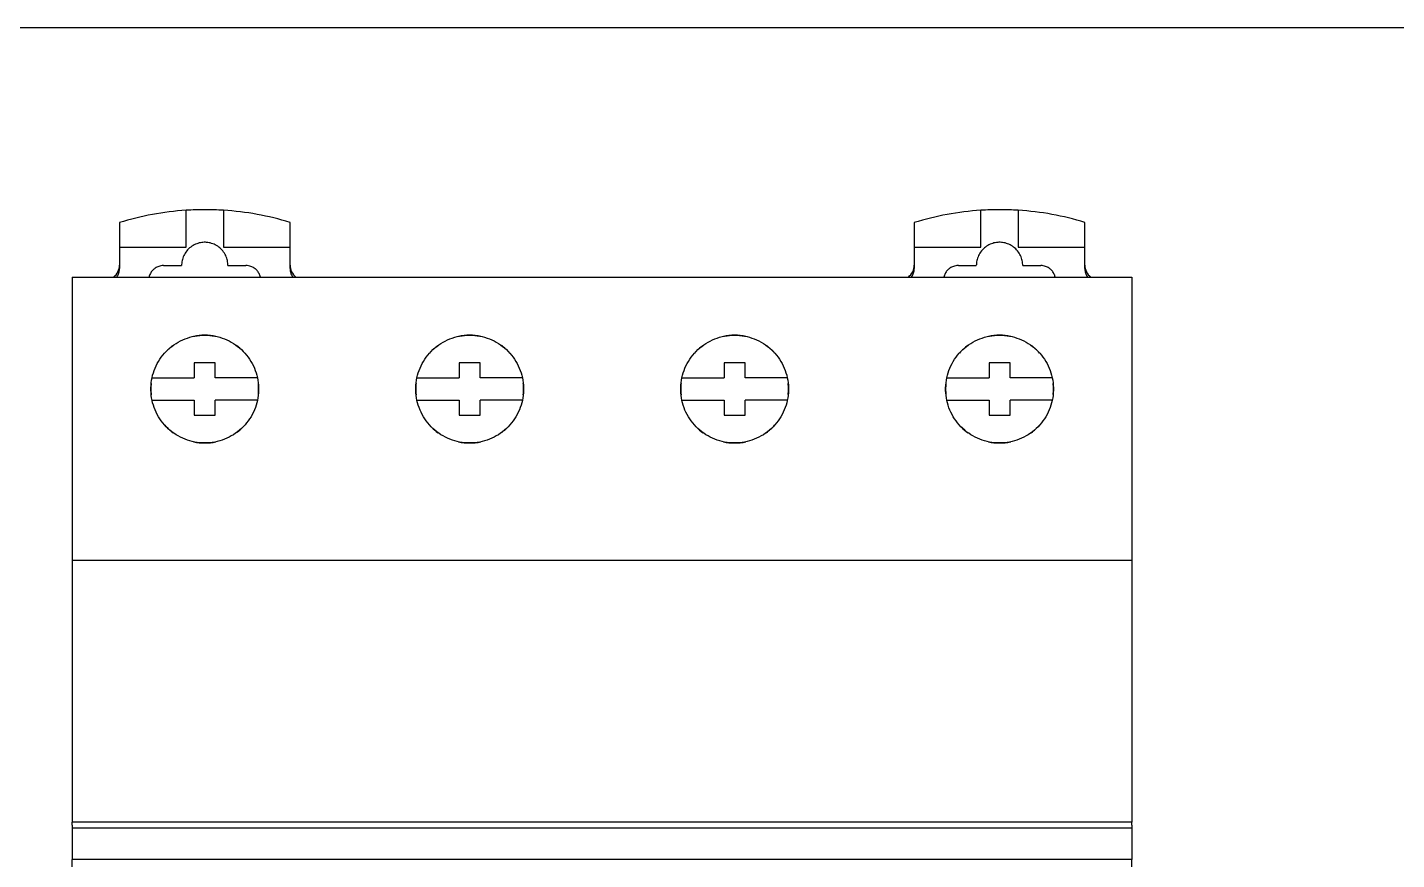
# Model space of a CAD drawing. Header units: millimetres. Extents: x 1019 to 1519, y 1262 to 1448.
# Drawn here: x 1379.99 to 1389.13, y 1347.49 to 1353.05 of the extents above; entities that cross this region are included whole.
import ezdxf

# ---------------------------------------------------------------- set-up
doc = ezdxf.new("R2010")
doc.units = ezdxf.units.MM

# ---------------------------------------------------------------- blocks, each defined once
blk = doc.blocks.new('*U34')
for p, q in [((-2.78, 4.4451), (-2.78, 4.691)), ((-2.53, 4.6912), (-2.53, 4.4451)), ((2.53, 4.4451), (2.53, 4.691)), ((2.78, 4.6912), (2.78, 4.4451)), ((-3.225, 4.6086), (-3.225, 4.4451)), ((-2.085, 4.4451), (-2.085, 4.6099)), ((2.085, 4.6086), (2.085, 4.4451)), ((3.225, 4.4451), (3.225, 4.6099)), ((-3.225, 4.4451), (-2.78, 4.4451)), ((-3.225, 4.445), (-3.225, 4.4451)), ((-3.225, 4.445), (-2.78, 4.445)), ((-3.225, 4.445), (-3.225, 4.3017)), ((-2.7909, 4.3964), (-2.7951, 4.3883)), ((-2.7862, 4.4043), (-2.7909, 4.3964)), ((-2.7811, 4.412), (-2.7862, 4.4043)), ((-2.7755, 4.4195), (-2.7811, 4.412)), ((-2.78, 4.445), (-2.78, 4.4451)), ((-2.7694, 4.4265), (-2.7755, 4.4195)), ((-2.7629, 4.4333), (-2.7694, 4.4265)), ((-2.7561, 4.4395), (-2.7629, 4.4333)), ((-2.7488, 4.4454), (-2.7561, 4.4395)), ((-2.7413, 4.4508), (-2.7488, 4.4454)), ((-2.7335, 4.4557), (-2.7413, 4.4508)), ((-2.7254, 4.4601), (-2.7335, 4.4557)), ((-2.7172, 4.464), (-2.7254, 4.4601)), ((-2.7089, 4.4674), (-2.7172, 4.464)), ((-2.7005, 4.4703), (-2.7089, 4.4674)), ((-2.6921, 4.4726), (-2.7005, 4.4703)), ((-2.6837, 4.4744), (-2.6921, 4.4726)), ((-2.6754, 4.4758), (-2.6837, 4.4744)), ((-2.6672, 4.4767), (-2.6754, 4.4758)), ((-2.6591, 4.4771), (-2.6672, 4.4767)), ((-2.6509, 4.4771), (-2.6591, 4.4771)), ((-2.6428, 4.4767), (-2.6509, 4.4771)), ((-2.6346, 4.4758), (-2.6428, 4.4767)), ((-2.6263, 4.4744), (-2.6346, 4.4758)), ((-2.6179, 4.4726), (-2.6263, 4.4744)), ((-2.6095, 4.4703), (-2.6179, 4.4726)), ((-2.6011, 4.4674), (-2.6095, 4.4703)), ((-2.5928, 4.464), (-2.6011, 4.4674)), ((-2.5846, 4.4601), (-2.5928, 4.464)), ((-2.5765, 4.4557), (-2.5846, 4.4601)), ((-2.5687, 4.4508), (-2.5765, 4.4557)), ((-2.5612, 4.4454), (-2.5687, 4.4508)), ((-2.5539, 4.4395), (-2.5612, 4.4454)), ((-2.5471, 4.4333), (-2.5539, 4.4395)), ((-2.5406, 4.4265), (-2.5471, 4.4333)), ((-2.5345, 4.4195), (-2.5406, 4.4265)), ((-2.5289, 4.412), (-2.5345, 4.4195)), ((-2.53, 4.4451), (-2.085, 4.4451)), ((-2.53, 4.445), (-2.53, 4.4451)), ((-2.53, 4.445), (-2.085, 4.445)), ((-2.5238, 4.4043), (-2.5289, 4.412)), ((-2.5191, 4.3964), (-2.5238, 4.4043)), ((-2.5149, 4.3883), (-2.5191, 4.3964)), ((-2.085, 4.445), (-2.085, 4.4451)), ((-2.085, 4.3017), (-2.085, 4.445)), ((2.085, 4.4451), (2.53, 4.4451)), ((2.085, 4.445), (2.085, 4.4451)), ((2.085, 4.445), (2.53, 4.445)), ((2.085, 4.445), (2.085, 4.3017)), ((2.5191, 4.3964), (2.5149, 4.3883)), ((2.5238, 4.4043), (2.5191, 4.3964)), ((2.5289, 4.412), (2.5238, 4.4043)), ((2.5345, 4.4195), (2.5289, 4.412)), ((2.53, 4.445), (2.53, 4.4451)), ((2.5406, 4.4265), (2.5345, 4.4195)), ((2.5471, 4.4333), (2.5406, 4.4265)), ((2.5539, 4.4395), (2.5471, 4.4333)), ((2.5612, 4.4454), (2.5539, 4.4395)), ((2.5687, 4.4508), (2.5612, 4.4454)), ((2.5765, 4.4557), (2.5687, 4.4508)), ((2.5846, 4.4601), (2.5765, 4.4557)), ((2.5928, 4.464), (2.5846, 4.4601)), ((2.6011, 4.4674), (2.5928, 4.464)), ((2.6095, 4.4703), (2.6011, 4.4674)), ((2.6179, 4.4726), (2.6095, 4.4703)), ((2.6263, 4.4744), (2.6179, 4.4726)), ((2.6346, 4.4758), (2.6263, 4.4744)), ((2.6428, 4.4767), (2.6346, 4.4758)), ((2.6509, 4.4771), (2.6428, 4.4767)), ((2.6591, 4.4771), (2.6509, 4.4771)), ((2.6672, 4.4767), (2.6591, 4.4771)), ((2.6754, 4.4758), (2.6672, 4.4767)), ((2.6837, 4.4744), (2.6754, 4.4758)), ((2.6921, 4.4726), (2.6837, 4.4744)), ((2.7005, 4.4703), (2.6921, 4.4726)), ((2.7089, 4.4674), (2.7005, 4.4703)), ((2.7172, 4.464), (2.7089, 4.4674)), ((2.7254, 4.4601), (2.7172, 4.464)), ((2.7335, 4.4557), (2.7254, 4.4601)), ((2.7413, 4.4508), (2.7335, 4.4557)), ((2.7488, 4.4454), (2.7413, 4.4508)), ((2.7561, 4.4395), (2.7488, 4.4454)), ((2.7629, 4.4333), (2.7561, 4.4395)), ((2.7694, 4.4265), (2.7629, 4.4333)), ((2.7755, 4.4195), (2.7694, 4.4265)), ((2.7811, 4.412), (2.7755, 4.4195)), ((2.78, 4.4451), (3.225, 4.4451)), ((2.78, 4.445), (2.78, 4.4451)), ((2.78, 4.445), (3.225, 4.445)), ((2.7862, 4.4043), (2.7811, 4.412)), ((2.7909, 4.3964), (2.7862, 4.4043)), ((2.7951, 4.3883), (2.7909, 4.3964)), ((3.225, 4.445), (3.225, 4.4451)), ((3.225, 4.3017), (3.225, 4.445)), ((-3.2253, 4.2937), (-3.225, 4.3017)), ((-2.9911, 4.3009), (-2.9958, 4.297)), ((-2.986, 4.3046), (-2.9911, 4.3009)), ((-2.9806, 4.308), (-2.986, 4.3046)), ((-2.9748, 4.3111), (-2.9806, 4.308)), ((-2.9687, 4.3139), (-2.9748, 4.3111)), ((-2.9621, 4.3164), (-2.9687, 4.3139)), ((-2.9551, 4.3185), (-2.9621, 4.3164)), ((-2.9475, 4.3202), (-2.9551, 4.3185)), ((-2.9392, 4.3213), (-2.9475, 4.3202)), ((-2.93, 4.3217), (-2.9392, 4.3213)), ((-2.93, 4.3217), (-2.81, 4.3217)), ((-2.8098, 4.3298), (-2.81, 4.3217)), ((-2.8091, 4.338), (-2.8098, 4.3298)), ((-2.808, 4.3464), (-2.8091, 4.338)), ((-2.8065, 4.3548), (-2.808, 4.3464)), ((-2.8044, 4.3632), (-2.8065, 4.3548)), ((-2.8018, 4.3716), (-2.8044, 4.3632)), ((-2.7987, 4.38), (-2.8018, 4.3716)), ((-2.7951, 4.3883), (-2.7987, 4.38)), ((-2.5113, 4.38), (-2.5149, 4.3883)), ((-2.5082, 4.3716), (-2.5113, 4.38)), ((-2.5056, 4.3632), (-2.5082, 4.3716)), ((-2.5035, 4.3548), (-2.5056, 4.3632)), ((-2.502, 4.3464), (-2.5035, 4.3548)), ((-2.5009, 4.338), (-2.502, 4.3464)), ((-2.5002, 4.3298), (-2.5009, 4.338)), ((-2.5, 4.3217), (-2.5002, 4.3298)), ((-2.5, 4.3217), (-2.38, 4.3217)), ((-2.3708, 4.3213), (-2.38, 4.3217)), ((-2.3625, 4.3202), (-2.3708, 4.3213)), ((-2.3549, 4.3185), (-2.3625, 4.3202)), ((-2.3479, 4.3164), (-2.3549, 4.3185)), ((-2.3413, 4.3139), (-2.3479, 4.3164)), ((-2.3352, 4.3111), (-2.3413, 4.3139)), ((-2.3294, 4.308), (-2.3352, 4.3111)), ((-2.324, 4.3046), (-2.3294, 4.308)), ((-2.3189, 4.3009), (-2.324, 4.3046)), ((-2.3142, 4.297), (-2.3189, 4.3009)), ((-2.085, 4.3017), (-2.0847, 4.2937)), ((2.0847, 4.2937), (2.085, 4.3017)), ((2.3189, 4.3009), (2.3142, 4.297)), ((2.324, 4.3046), (2.3189, 4.3009)), ((2.3294, 4.308), (2.324, 4.3046)), ((2.3352, 4.3111), (2.3294, 4.308)), ((2.3413, 4.3139), (2.3352, 4.3111)), ((2.3479, 4.3164), (2.3413, 4.3139)), ((2.3549, 4.3185), (2.3479, 4.3164)), ((2.3625, 4.3202), (2.3549, 4.3185)), ((2.3708, 4.3213), (2.3625, 4.3202)), ((2.38, 4.3217), (2.3708, 4.3213)), ((2.38, 4.3217), (2.5, 4.3217)), ((2.5002, 4.3298), (2.5, 4.3217)), ((2.5009, 4.338), (2.5002, 4.3298)), ((2.502, 4.3464), (2.5009, 4.338)), ((2.5035, 4.3548), (2.502, 4.3464)), ((2.5056, 4.3632), (2.5035, 4.3548)), ((2.5082, 4.3716), (2.5056, 4.3632)), ((2.5113, 4.38), (2.5082, 4.3716)), ((2.5149, 4.3883), (2.5113, 4.38)), ((2.7987, 4.38), (2.7951, 4.3883)), ((2.8018, 4.3716), (2.7987, 4.38)), ((2.8044, 4.3632), (2.8018, 4.3716)), ((2.8065, 4.3548), (2.8044, 4.3632)), ((2.808, 4.3464), (2.8065, 4.3548)), ((2.8091, 4.338), (2.808, 4.3464)), ((2.8098, 4.3298), (2.8091, 4.338)), ((2.81, 4.3217), (2.8098, 4.3298)), ((2.81, 4.3217), (2.93, 4.3217)), ((2.9392, 4.3213), (2.93, 4.3217)), ((2.9475, 4.3202), (2.9392, 4.3213)), ((2.9551, 4.3185), (2.9475, 4.3202)), ((2.9621, 4.3164), (2.9551, 4.3185)), ((2.9687, 4.3139), (2.9621, 4.3164)), ((2.9748, 4.3111), (2.9687, 4.3139)), ((2.9806, 4.308), (2.9748, 4.3111)), ((2.986, 4.3046), (2.9806, 4.308)), ((2.9911, 4.3009), (2.986, 4.3046)), ((2.9958, 4.297), (2.9911, 4.3009)), ((3.225, 4.3017), (3.2253, 4.2937)), ((-3.54, 4.245), (-3.54, 2.355)), ((-3.54, 4.245), (3.54, 4.245)), ((-3.2425, 4.245), (-3.2393, 4.25)), ((-3.2393, 4.25), (-3.2364, 4.2553)), ((-3.2364, 4.2553), (-3.2337, 4.2609)), ((-3.2337, 4.2609), (-3.2312, 4.2667)), ((-3.2312, 4.2667), (-3.2291, 4.2728)), ((-3.2291, 4.2728), (-3.2274, 4.2794)), ((-3.2274, 4.2794), (-3.2261, 4.2863)), ((-3.2261, 4.2863), (-3.2253, 4.2937)), ((-3.0255, 4.2513), (-3.0272, 4.245)), ((-3.0234, 4.2574), (-3.0255, 4.2513)), ((-3.021, 4.2631), (-3.0234, 4.2574)), ((-3.0183, 4.2687), (-3.021, 4.2631)), ((-3.0152, 4.274), (-3.0183, 4.2687)), ((-3.0119, 4.279), (-3.0152, 4.274)), ((-3.0083, 4.2838), (-3.0119, 4.279)), ((-3.0044, 4.2884), (-3.0083, 4.2838)), ((-3.0003, 4.2928), (-3.0044, 4.2884)), ((-2.9958, 4.297), (-3.0003, 4.2928)), ((-2.3097, 4.2928), (-2.3142, 4.297)), ((-2.3056, 4.2884), (-2.3097, 4.2928)), ((-2.3017, 4.2838), (-2.3056, 4.2884)), ((-2.2981, 4.279), (-2.3017, 4.2838)), ((-2.2948, 4.274), (-2.2981, 4.279)), ((-2.2917, 4.2687), (-2.2948, 4.274)), ((-2.289, 4.2631), (-2.2917, 4.2687)), ((-2.2866, 4.2574), (-2.289, 4.2631)), ((-2.2845, 4.2513), (-2.2866, 4.2574)), ((-2.2828, 4.245), (-2.2845, 4.2513)), ((-2.0847, 4.2937), (-2.0839, 4.2863)), ((-2.0839, 4.2863), (-2.0826, 4.2794)), ((-2.0826, 4.2794), (-2.0809, 4.2728)), ((-2.0809, 4.2728), (-2.0788, 4.2667)), ((-2.0788, 4.2667), (-2.0763, 4.2609)), ((-2.0763, 4.2609), (-2.0736, 4.2553)), ((-2.0736, 4.2553), (-2.0707, 4.25)), ((-2.0707, 4.25), (-2.0675, 4.245)), ((2.0675, 4.245), (2.0707, 4.25)), ((2.0707, 4.25), (2.0736, 4.2553)), ((2.0736, 4.2553), (2.0763, 4.2609)), ((2.0763, 4.2609), (2.0788, 4.2667)), ((2.0788, 4.2667), (2.0809, 4.2728)), ((2.0809, 4.2728), (2.0826, 4.2794)), ((2.0826, 4.2794), (2.0839, 4.2863)), ((2.0839, 4.2863), (2.0847, 4.2937)), ((2.2845, 4.2513), (2.2828, 4.245)), ((2.2866, 4.2574), (2.2845, 4.2513)), ((2.289, 4.2631), (2.2866, 4.2574)), ((2.2917, 4.2687), (2.289, 4.2631)), ((2.2948, 4.274), (2.2917, 4.2687)), ((2.2981, 4.279), (2.2948, 4.274)), ((2.3017, 4.2838), (2.2981, 4.279)), ((2.3056, 4.2884), (2.3017, 4.2838)), ((2.3097, 4.2928), (2.3056, 4.2884)), ((2.3142, 4.297), (2.3097, 4.2928)), ((3.0003, 4.2928), (2.9958, 4.297)), ((3.0044, 4.2884), (3.0003, 4.2928)), ((3.0083, 4.2838), (3.0044, 4.2884)), ((3.0119, 4.279), (3.0083, 4.2838)), ((3.0152, 4.274), (3.0119, 4.279)), ((3.0183, 4.2687), (3.0152, 4.274)), ((3.021, 4.2631), (3.0183, 4.2687)), ((3.0234, 4.2574), (3.021, 4.2631)), ((3.0255, 4.2513), (3.0234, 4.2574)), ((3.0272, 4.245), (3.0255, 4.2513)), ((3.2253, 4.2937), (3.2261, 4.2863)), ((3.2261, 4.2863), (3.2274, 4.2794)), ((3.2274, 4.2794), (3.2291, 4.2728)), ((3.2291, 4.2728), (3.2312, 4.2667)), ((3.2312, 4.2667), (3.2337, 4.2609)), ((3.2337, 4.2609), (3.2364, 4.2553)), ((3.2364, 4.2553), (3.2393, 4.25)), ((3.2393, 4.25), (3.2425, 4.245)), ((3.54, 4.245), (3.54, 2.355)), ((-2.7708, 3.8378), (-2.7547, 3.8428)), ((-2.7547, 3.8428), (-2.7384, 3.8471)), ((-2.7384, 3.8471), (-2.722, 3.8506)), ((-2.722, 3.8506), (-2.7055, 3.8534)), ((-2.7055, 3.8534), (-2.6888, 3.8553)), ((-2.6888, 3.8553), (-2.672, 3.8565)), ((-2.672, 3.8565), (-2.655, 3.8569)), ((-2.655, 3.8569), (-2.638, 3.8565)), ((-2.638, 3.8565), (-2.6212, 3.8553)), ((-2.6212, 3.8553), (-2.6046, 3.8534)), ((-2.6046, 3.8534), (-2.588, 3.8506)), ((-2.588, 3.8506), (-2.5716, 3.8471)), ((-2.5716, 3.8471), (-2.5553, 3.8428)), ((-2.5553, 3.8428), (-2.5392, 3.8378)), ((-1.0009, 3.8377), (-0.9848, 3.8428)), ((-0.9848, 3.8428), (-0.9685, 3.8471)), ((-0.9685, 3.8471), (-0.9521, 3.8506)), ((-0.9521, 3.8506), (-0.9355, 3.8534)), ((-0.9355, 3.8534), (-0.9188, 3.8553)), ((-0.9188, 3.8553), (-0.902, 3.8565)), ((-0.902, 3.8565), (-0.885, 3.8569)), ((-0.885, 3.8569), (-0.868, 3.8565)), ((-0.868, 3.8565), (-0.8512, 3.8553)), ((-0.8512, 3.8553), (-0.8345, 3.8534)), ((-0.8345, 3.8534), (-0.818, 3.8506)), ((-0.818, 3.8506), (-0.8015, 3.8471)), ((-0.8015, 3.8471), (-0.7852, 3.8428)), ((-0.7852, 3.8428), (-0.7691, 3.8377)), ((0.7691, 3.8377), (0.7852, 3.8428)), ((0.7852, 3.8428), (0.8015, 3.8471)), ((0.8015, 3.8471), (0.8179, 3.8506)), ((0.8179, 3.8506), (0.8345, 3.8534)), ((0.8345, 3.8534), (0.8512, 3.8553)), ((0.8512, 3.8553), (0.868, 3.8565)), ((0.868, 3.8565), (0.885, 3.8569)), ((0.885, 3.8569), (0.902, 3.8565)), ((0.902, 3.8565), (0.9188, 3.8553)), ((0.9188, 3.8553), (0.9355, 3.8534)), ((0.9355, 3.8534), (0.952, 3.8506)), ((0.952, 3.8506), (0.9684, 3.8471)), ((0.9684, 3.8471), (0.9848, 3.8428)), ((0.9848, 3.8428), (1.0009, 3.8377)), ((2.5391, 3.8377), (2.5552, 3.8428)), ((2.5552, 3.8428), (2.5715, 3.8471)), ((2.5715, 3.8471), (2.5879, 3.8506)), ((2.5879, 3.8506), (2.6045, 3.8534)), ((2.6045, 3.8534), (2.6212, 3.8553)), ((2.6212, 3.8553), (2.638, 3.8565)), ((2.638, 3.8565), (2.655, 3.8569)), ((2.655, 3.8569), (2.672, 3.8565)), ((2.672, 3.8565), (2.6888, 3.8553)), ((2.6888, 3.8553), (2.7055, 3.8534)), ((2.7055, 3.8534), (2.722, 3.8506)), ((2.722, 3.8506), (2.7384, 3.8471)), ((2.7384, 3.8471), (2.7548, 3.8428)), ((2.7548, 3.8428), (2.7709, 3.8377)), ((-2.9123, 3.7487), (-2.9003, 3.7604)), ((-2.9003, 3.7604), (-2.8877, 3.7716)), ((-2.8877, 3.7716), (-2.8746, 3.7822)), ((-2.8746, 3.7822), (-2.861, 3.7921)), ((-2.861, 3.7921), (-2.8469, 3.8015)), ((-2.8469, 3.8015), (-2.8324, 3.8101)), ((-2.8324, 3.8101), (-2.8175, 3.8181)), ((-2.8175, 3.8181), (-2.8023, 3.8254)), ((-2.8023, 3.8254), (-2.7867, 3.832)), ((-2.7867, 3.832), (-2.7708, 3.8378)), ((-2.5392, 3.8378), (-2.5234, 3.832)), ((-2.5234, 3.832), (-2.5078, 3.8254)), ((-2.5078, 3.8254), (-2.4925, 3.8182)), ((-2.4925, 3.8182), (-2.4776, 3.8102)), ((-2.4776, 3.8102), (-2.4631, 3.8015)), ((-2.4631, 3.8015), (-2.4491, 3.7922)), ((-2.4491, 3.7922), (-2.4355, 3.7822)), ((-2.4355, 3.7822), (-2.4224, 3.7717)), ((-2.4224, 3.7717), (-2.4098, 3.7605)), ((-2.4098, 3.7605), (-2.3977, 3.7487)), ((-1.1425, 3.7485), (-1.1305, 3.7602)), ((-1.1305, 3.7602), (-1.1179, 3.7714)), ((-1.1179, 3.7714), (-1.1048, 3.782)), ((-1.1048, 3.782), (-1.0912, 3.792)), ((-1.0912, 3.792), (-1.0771, 3.8013)), ((-1.0771, 3.8013), (-1.0626, 3.81)), ((-1.0626, 3.81), (-1.0477, 3.818)), ((-1.0477, 3.818), (-1.0324, 3.8253)), ((-1.0324, 3.8253), (-1.0168, 3.8319)), ((-1.0168, 3.8319), (-1.0009, 3.8377)), ((-0.7691, 3.8377), (-0.7532, 3.8319)), ((-0.7532, 3.8319), (-0.7376, 3.8254)), ((-0.7376, 3.8254), (-0.7223, 3.8181)), ((-0.7223, 3.8181), (-0.7074, 3.8101)), ((-0.7074, 3.8101), (-0.6929, 3.8014)), ((-0.6929, 3.8014), (-0.6788, 3.792)), ((-0.6788, 3.792), (-0.6652, 3.7821)), ((-0.6652, 3.7821), (-0.6521, 3.7715)), ((-0.6521, 3.7715), (-0.6396, 3.7603)), ((-0.6396, 3.7603), (-0.6275, 3.7485)), ((0.6275, 3.7485), (0.6395, 3.7603)), ((0.6395, 3.7603), (0.6521, 3.7714)), ((0.6521, 3.7714), (0.6652, 3.782)), ((0.6652, 3.782), (0.6788, 3.792)), ((0.6788, 3.792), (0.6929, 3.8014)), ((0.6929, 3.8014), (0.7074, 3.81)), ((0.7074, 3.81), (0.7223, 3.818)), ((0.7223, 3.818), (0.7376, 3.8253)), ((0.7376, 3.8253), (0.7532, 3.8319)), ((0.7532, 3.8319), (0.7691, 3.8377)), ((1.0009, 3.8377), (1.0168, 3.8319)), ((1.0168, 3.8319), (1.0324, 3.8254)), ((1.0324, 3.8254), (1.0477, 3.8181)), ((1.0477, 3.8181), (1.0626, 3.8101)), ((1.0626, 3.8101), (1.0771, 3.8014)), ((1.0771, 3.8014), (1.0911, 3.7921)), ((1.0911, 3.7921), (1.1047, 3.7821)), ((1.1047, 3.7821), (1.1178, 3.7715)), ((1.1178, 3.7715), (1.1304, 3.7603)), ((1.1304, 3.7603), (1.1425, 3.7485)), ((2.3975, 3.7485), (2.4095, 3.7603)), ((2.4095, 3.7603), (2.4221, 3.7715)), ((2.4221, 3.7715), (2.4352, 3.782)), ((2.4352, 3.782), (2.4488, 3.792)), ((2.4488, 3.792), (2.4629, 3.8014)), ((2.4629, 3.8014), (2.4774, 3.81)), ((2.4774, 3.81), (2.4923, 3.8181)), ((2.4923, 3.8181), (2.5076, 3.8253)), ((2.5076, 3.8253), (2.5232, 3.8319)), ((2.5232, 3.8319), (2.5391, 3.8377)), ((2.7709, 3.8377), (2.7868, 3.8319)), ((2.7868, 3.8319), (2.8024, 3.8254)), ((2.8024, 3.8254), (2.8177, 3.8181)), ((2.8177, 3.8181), (2.8326, 3.8101)), ((2.8326, 3.8101), (2.8471, 3.8014)), ((2.8471, 3.8014), (2.8611, 3.7921)), ((2.8611, 3.7921), (2.8747, 3.7821)), ((2.8747, 3.7821), (2.8878, 3.7715)), ((2.8878, 3.7715), (2.9004, 3.7603)), ((2.9004, 3.7603), (2.9125, 3.7485)), ((-2.9798, 3.6522), (-2.9722, 3.6672)), ((-2.9722, 3.6672), (-2.9638, 3.6819)), ((-2.9638, 3.6819), (-2.9548, 3.6962)), ((-2.9548, 3.6962), (-2.9451, 3.7101)), ((-2.9451, 3.7101), (-2.9348, 3.7235)), ((-2.9348, 3.7235), (-2.9238, 3.7363)), ((-2.9238, 3.7363), (-2.9123, 3.7487)), ((-2.725, 3.6719), (-2.725, 3.5719)), ((-2.585, 3.6719), (-2.725, 3.6719)), ((-2.585, 3.5719), (-2.585, 3.6719)), ((-2.3977, 3.7487), (-2.3862, 3.7364)), ((-2.3862, 3.7364), (-2.3753, 3.7235)), ((-2.3753, 3.7235), (-2.365, 3.7101)), ((-2.365, 3.7101), (-2.3553, 3.6963)), ((-2.3553, 3.6963), (-2.3462, 3.682)), ((-2.3462, 3.682), (-2.3379, 3.6673)), ((-2.3379, 3.6673), (-2.3303, 3.6523)), ((-1.2099, 3.652), (-1.2023, 3.667)), ((-1.2023, 3.667), (-1.194, 3.6817)), ((-1.194, 3.6817), (-1.185, 3.696)), ((-1.185, 3.696), (-1.1753, 3.7098)), ((-1.1753, 3.7098), (-1.165, 3.7232)), ((-1.165, 3.7232), (-1.154, 3.7361)), ((-1.154, 3.7361), (-1.1425, 3.7485)), ((-0.955, 3.6719), (-0.955, 3.5719)), ((-0.815, 3.6719), (-0.955, 3.6719)), ((-0.815, 3.5719), (-0.815, 3.6719)), ((-0.6275, 3.7485), (-0.616, 3.7362)), ((-0.616, 3.7362), (-0.6051, 3.7233)), ((-0.6051, 3.7233), (-0.5948, 3.7099)), ((-0.5948, 3.7099), (-0.5851, 3.6961)), ((-0.5851, 3.6961), (-0.5761, 3.6818)), ((-0.5761, 3.6818), (-0.5678, 3.6671)), ((-0.5678, 3.6671), (-0.5602, 3.6522)), ((0.5601, 3.652), (0.5677, 3.667)), ((0.5677, 3.667), (0.576, 3.6817)), ((0.576, 3.6817), (0.5851, 3.696)), ((0.5851, 3.696), (0.5947, 3.7098)), ((0.5947, 3.7098), (0.6051, 3.7232)), ((0.6051, 3.7232), (0.616, 3.7361)), ((0.616, 3.7361), (0.6275, 3.7485)), ((0.815, 3.6719), (0.815, 3.5719)), ((0.955, 3.6719), (0.815, 3.6719)), ((0.955, 3.5719), (0.955, 3.6719)), ((1.1425, 3.7485), (1.154, 3.7362)), ((1.154, 3.7362), (1.1649, 3.7233)), ((1.1649, 3.7233), (1.1752, 3.7099)), ((1.1752, 3.7099), (1.1849, 3.6961)), ((1.1849, 3.6961), (1.1939, 3.6818)), ((1.1939, 3.6818), (1.2022, 3.6672)), ((1.2022, 3.6672), (1.2098, 3.6522)), ((2.3301, 3.652), (2.3377, 3.667)), ((2.3377, 3.667), (2.346, 3.6817)), ((2.346, 3.6817), (2.3551, 3.696)), ((2.3551, 3.696), (2.3647, 3.7098)), ((2.3647, 3.7098), (2.3751, 3.7232)), ((2.3751, 3.7232), (2.386, 3.7361)), ((2.386, 3.7361), (2.3975, 3.7485)), ((2.585, 3.6719), (2.585, 3.5719)), ((2.725, 3.6719), (2.585, 3.6719)), ((2.725, 3.5719), (2.725, 3.6719)), ((2.9125, 3.7485), (2.924, 3.7362)), ((2.924, 3.7362), (2.9349, 3.7233)), ((2.9349, 3.7233), (2.9452, 3.7099)), ((2.9452, 3.7099), (2.9549, 3.6961)), ((2.9549, 3.6961), (2.9639, 3.6818)), ((2.9639, 3.6818), (2.9722, 3.6672)), ((2.9722, 3.6672), (2.9798, 3.6522)), ((-3.0101, 3.5559), (-3.0069, 3.5725)), ((-3.0071, 3.5719), (-2.725, 3.5719)), ((-3.0069, 3.5725), (-3.003, 3.589)), ((-3.003, 3.589), (-2.9983, 3.6053)), ((-2.9983, 3.6053), (-2.9929, 3.6212)), ((-2.9929, 3.6212), (-2.9867, 3.6369)), ((-2.9867, 3.6369), (-2.9798, 3.6522)), ((-2.3029, 3.5719), (-2.585, 3.5719)), ((-2.3303, 3.6523), (-2.3234, 3.637)), ((-2.3234, 3.637), (-2.3172, 3.6213)), ((-2.3172, 3.6213), (-2.3117, 3.6054)), ((-2.3117, 3.6054), (-2.307, 3.5891)), ((-2.307, 3.5891), (-2.3031, 3.5727)), ((-2.3031, 3.5727), (-2.2999, 3.556)), ((-1.2401, 3.5557), (-1.237, 3.5723)), ((-1.2371, 3.5719), (-0.955, 3.5719)), ((-1.237, 3.5723), (-1.2331, 3.5888)), ((-1.2331, 3.5888), (-1.2284, 3.605)), ((-1.2284, 3.605), (-1.2229, 3.621)), ((-1.2229, 3.621), (-1.2168, 3.6367)), ((-1.2168, 3.6367), (-1.2099, 3.652)), ((-0.5329, 3.5719), (-0.815, 3.5719)), ((-0.5602, 3.6522), (-0.5533, 3.6368)), ((-0.5533, 3.6368), (-0.5471, 3.6212)), ((-0.5471, 3.6212), (-0.5417, 3.6052)), ((-0.5417, 3.6052), (-0.537, 3.589)), ((-0.537, 3.589), (-0.5331, 3.5725)), ((-0.5331, 3.5725), (-0.5299, 3.5559)), ((0.5298, 3.5557), (0.533, 3.5723)), ((0.5329, 3.5719), (0.815, 3.5719)), ((0.533, 3.5723), (0.5369, 3.5888)), ((0.5369, 3.5888), (0.5416, 3.605)), ((0.5416, 3.605), (0.5471, 3.621)), ((0.5471, 3.621), (0.5532, 3.6367)), ((0.5532, 3.6367), (0.5601, 3.652)), ((1.2371, 3.5719), (0.955, 3.5719)), ((1.2098, 3.6522), (1.2167, 3.6369)), ((1.2167, 3.6369), (1.2229, 3.6212)), ((1.2229, 3.6212), (1.2283, 3.6053)), ((1.2283, 3.6053), (1.233, 3.5891)), ((1.233, 3.5891), (1.2369, 3.5726)), ((1.2369, 3.5726), (1.2401, 3.556)), ((2.2998, 3.5557), (2.303, 3.5723)), ((2.3029, 3.5719), (2.585, 3.5719)), ((2.303, 3.5723), (2.3069, 3.5888)), ((2.3069, 3.5888), (2.3116, 3.605)), ((2.3116, 3.605), (2.3171, 3.621)), ((2.3171, 3.621), (2.3232, 3.6367)), ((2.3232, 3.6367), (2.3301, 3.652)), ((3.0071, 3.5719), (2.725, 3.5719)), ((2.9798, 3.6522), (2.9867, 3.6369)), ((2.9867, 3.6369), (2.9929, 3.6212)), ((2.9929, 3.6212), (2.9983, 3.6053)), ((2.9983, 3.6053), (3.003, 3.5891)), ((3.003, 3.5891), (3.0069, 3.5726)), ((3.0069, 3.5726), (3.0101, 3.556)), ((-3.0149, 3.5055), (-3.0141, 3.5224)), ((-3.0149, 3.4887), (-3.0149, 3.5055)), ((-3.0141, 3.4719), (-3.0149, 3.4887)), ((-3.0141, 3.5224), (-3.0125, 3.5392)), ((-3.0125, 3.5392), (-3.0101, 3.5559)), ((-2.2999, 3.556), (-2.2975, 3.5393)), ((-2.2975, 3.5393), (-2.2959, 3.5225)), ((-2.2959, 3.5225), (-2.2951, 3.5057)), ((-2.2951, 3.4889), (-2.2958, 3.472)), ((-2.2951, 3.5057), (-2.2951, 3.4889)), ((-1.2449, 3.5053), (-1.2441, 3.5222)), ((-1.2449, 3.4885), (-1.2449, 3.5053)), ((-1.2441, 3.4717), (-1.2449, 3.4885)), ((-1.2441, 3.5222), (-1.2425, 3.539)), ((-1.2425, 3.539), (-1.2401, 3.5557)), ((-0.5299, 3.5559), (-0.5275, 3.5392)), ((-0.5275, 3.5392), (-0.5259, 3.5224)), ((-0.5259, 3.5224), (-0.5251, 3.5056)), ((-0.5251, 3.4888), (-0.5259, 3.472)), ((-0.5251, 3.5056), (-0.5251, 3.4888)), ((0.5251, 3.5053), (0.5259, 3.5221)), ((0.5251, 3.4885), (0.5251, 3.5053)), ((0.5259, 3.4717), (0.5251, 3.4885)), ((0.5259, 3.5221), (0.5275, 3.5389)), ((0.5275, 3.5389), (0.5298, 3.5557)), ((1.2401, 3.556), (1.2425, 3.5393)), ((1.2425, 3.5393), (1.2441, 3.5225)), ((1.2441, 3.5225), (1.2449, 3.5057)), ((1.2449, 3.4888), (1.2441, 3.472)), ((1.2449, 3.5057), (1.2449, 3.4888)), ((2.2951, 3.5053), (2.2959, 3.5221)), ((2.2951, 3.4885), (2.2951, 3.5053)), ((2.2959, 3.4717), (2.2951, 3.4885)), ((2.2959, 3.5221), (2.2975, 3.5389)), ((2.2975, 3.5389), (2.2998, 3.5557)), ((3.0101, 3.556), (3.0125, 3.5393)), ((3.0125, 3.5393), (3.0141, 3.5225)), ((3.0141, 3.5225), (3.0149, 3.5057)), ((3.0149, 3.4888), (3.0141, 3.472)), ((3.0149, 3.5057), (3.0149, 3.4888)), ((-3.0126, 3.4551), (-3.0141, 3.4719)), ((-3.0102, 3.4383), (-3.0126, 3.4551)), ((-3.007, 3.4217), (-3.0102, 3.4383)), ((-3.0071, 3.4219), (-2.725, 3.4219)), ((-3.0031, 3.4052), (-3.007, 3.4217)), ((-2.9984, 3.389), (-3.0031, 3.4052)), ((-2.993, 3.373), (-2.9984, 3.389)), ((-2.725, 3.4219), (-2.725, 3.3219)), ((-2.3029, 3.4219), (-2.585, 3.4219)), ((-2.585, 3.3219), (-2.585, 3.4219)), ((-2.3115, 3.3891), (-2.317, 3.3731)), ((-2.3069, 3.4053), (-2.3115, 3.3891)), ((-2.3029, 3.4218), (-2.3069, 3.4053)), ((-2.2998, 3.4385), (-2.3029, 3.4218)), ((-2.2974, 3.4552), (-2.2998, 3.4385)), ((-2.2958, 3.472), (-2.2974, 3.4552)), ((-1.2425, 3.4549), (-1.2441, 3.4717)), ((-1.2402, 3.4382), (-1.2425, 3.4549)), ((-1.237, 3.4216), (-1.2402, 3.4382)), ((-1.2371, 3.4219), (-0.955, 3.4219)), ((-1.2331, 3.4051), (-1.237, 3.4216)), ((-1.2284, 3.3888), (-1.2331, 3.4051)), ((-1.223, 3.3729), (-1.2284, 3.3888)), ((-0.955, 3.4219), (-0.955, 3.3219)), ((-0.5329, 3.4219), (-0.815, 3.4219)), ((-0.815, 3.3219), (-0.815, 3.4219)), ((-0.5416, 3.389), (-0.547, 3.373)), ((-0.5369, 3.4053), (-0.5416, 3.389)), ((-0.533, 3.4217), (-0.5369, 3.4053)), ((-0.5298, 3.4384), (-0.533, 3.4217)), ((-0.5274, 3.4552), (-0.5298, 3.4384)), ((-0.5259, 3.472), (-0.5274, 3.4552)), ((0.5275, 3.4549), (0.5259, 3.4717)), ((0.5298, 3.4382), (0.5275, 3.4549)), ((0.533, 3.4215), (0.5298, 3.4382)), ((0.5329, 3.4219), (0.815, 3.4219)), ((0.5369, 3.4051), (0.533, 3.4215)), ((0.5416, 3.3888), (0.5369, 3.4051)), ((0.547, 3.3728), (0.5416, 3.3888)), ((0.815, 3.4219), (0.815, 3.3219)), ((1.2371, 3.4219), (0.955, 3.4219)), ((0.955, 3.3219), (0.955, 3.4219)), ((1.2285, 3.389), (1.223, 3.373)), ((1.2331, 3.4053), (1.2285, 3.389)), ((1.2371, 3.4218), (1.2331, 3.4053)), ((1.2402, 3.4385), (1.2371, 3.4218)), ((1.2426, 3.4552), (1.2402, 3.4385)), ((1.2441, 3.472), (1.2426, 3.4552)), ((2.2975, 3.4549), (2.2959, 3.4717)), ((2.2998, 3.4382), (2.2975, 3.4549)), ((2.303, 3.4215), (2.2998, 3.4382)), ((2.3029, 3.4219), (2.585, 3.4219)), ((2.3069, 3.4051), (2.303, 3.4215)), ((2.3116, 3.3888), (2.3069, 3.4051)), ((2.317, 3.3728), (2.3116, 3.3888)), ((2.585, 3.4219), (2.585, 3.3219)), ((3.0071, 3.4219), (2.725, 3.4219)), ((2.725, 3.3219), (2.725, 3.4219)), ((2.9985, 3.389), (2.993, 3.373)), ((3.0031, 3.4053), (2.9985, 3.389)), ((3.0071, 3.4218), (3.0031, 3.4053)), ((3.0102, 3.4385), (3.0071, 3.4218)), ((3.0126, 3.4552), (3.0102, 3.4385)), ((3.0141, 3.472), (3.0126, 3.4552)), ((-2.9868, 3.3573), (-2.993, 3.373)), ((-2.9799, 3.3419), (-2.9868, 3.3573)), ((-2.9723, 3.3269), (-2.9799, 3.3419)), ((-2.964, 3.3122), (-2.9723, 3.3269)), ((-2.955, 3.2979), (-2.964, 3.3122)), ((-2.9453, 3.284), (-2.955, 3.2979)), ((-2.725, 3.3219), (-2.585, 3.3219)), ((-2.355, 3.298), (-2.3647, 3.2841)), ((-2.3459, 3.3123), (-2.355, 3.298)), ((-2.3376, 3.327), (-2.3459, 3.3123)), ((-2.33, 3.342), (-2.3376, 3.327)), ((-2.3231, 3.3574), (-2.33, 3.342)), ((-2.317, 3.3731), (-2.3231, 3.3574)), ((-1.2168, 3.3572), (-1.223, 3.3729)), ((-1.2099, 3.3418), (-1.2168, 3.3572)), ((-1.2023, 3.3268), (-1.2099, 3.3418)), ((-1.194, 3.3122), (-1.2023, 3.3268)), ((-1.185, 3.2979), (-1.194, 3.3122)), ((-1.1753, 3.284), (-1.185, 3.2979)), ((-0.955, 3.3219), (-0.815, 3.3219)), ((-0.585, 3.298), (-0.5947, 3.2841)), ((-0.576, 3.3123), (-0.585, 3.298)), ((-0.5676, 3.327), (-0.576, 3.3123)), ((-0.56, 3.342), (-0.5676, 3.327)), ((-0.5531, 3.3573), (-0.56, 3.342)), ((-0.547, 3.373), (-0.5531, 3.3573)), ((0.5532, 3.3572), (0.547, 3.3728)), ((0.5601, 3.3418), (0.5532, 3.3572)), ((0.5677, 3.3268), (0.5601, 3.3418)), ((0.576, 3.3121), (0.5677, 3.3268)), ((0.5851, 3.2979), (0.576, 3.3121)), ((0.5947, 3.284), (0.5851, 3.2979)), ((0.815, 3.3219), (0.955, 3.3219)), ((1.185, 3.298), (1.1753, 3.2841)), ((1.194, 3.3123), (1.185, 3.298)), ((1.2024, 3.327), (1.194, 3.3123)), ((1.21, 3.342), (1.2024, 3.327)), ((1.2169, 3.3574), (1.21, 3.342)), ((1.223, 3.373), (1.2169, 3.3574)), ((2.3232, 3.3572), (2.317, 3.3728)), ((2.3301, 3.3418), (2.3232, 3.3572)), ((2.3377, 3.3268), (2.3301, 3.3418)), ((2.346, 3.3121), (2.3377, 3.3268)), ((2.3551, 3.2979), (2.346, 3.3121)), ((2.3647, 3.284), (2.3551, 3.2979)), ((2.585, 3.3219), (2.725, 3.3219)), ((2.955, 3.298), (2.9453, 3.2841)), ((2.964, 3.3123), (2.955, 3.298)), ((2.9724, 3.327), (2.964, 3.3123)), ((2.98, 3.342), (2.9724, 3.327)), ((2.9869, 3.3573), (2.98, 3.342)), ((2.993, 3.373), (2.9869, 3.3573)), ((-2.935, 3.2706), (-2.9453, 3.284)), ((-2.924, 3.2577), (-2.935, 3.2706)), ((-2.9125, 3.2453), (-2.924, 3.2577)), ((-2.9004, 3.2335), (-2.9125, 3.2453)), ((-2.8878, 3.2223), (-2.9004, 3.2335)), ((-2.8747, 3.2117), (-2.8878, 3.2223)), ((-2.8611, 3.2018), (-2.8747, 3.2117)), ((-2.4488, 3.2018), (-2.4629, 3.1925)), ((-2.4352, 3.2118), (-2.4488, 3.2018)), ((-2.4221, 3.2224), (-2.4352, 3.2118)), ((-2.4095, 3.2336), (-2.4221, 3.2224)), ((-2.3974, 3.2454), (-2.4095, 3.2336)), ((-2.3859, 3.2577), (-2.3974, 3.2454)), ((-2.375, 3.2707), (-2.3859, 3.2577)), ((-2.3647, 3.2841), (-2.375, 3.2707)), ((-1.1649, 3.2706), (-1.1753, 3.284)), ((-1.154, 3.2577), (-1.1649, 3.2706)), ((-1.1425, 3.2453), (-1.154, 3.2577)), ((-1.1304, 3.2335), (-1.1425, 3.2453)), ((-1.1178, 3.2223), (-1.1304, 3.2335)), ((-1.1047, 3.2117), (-1.1178, 3.2223)), ((-1.0911, 3.2018), (-1.1047, 3.2117)), ((-0.6788, 3.2018), (-0.6929, 3.1925)), ((-0.6652, 3.2118), (-0.6788, 3.2018)), ((-0.6521, 3.2224), (-0.6652, 3.2118)), ((-0.6395, 3.2336), (-0.6521, 3.2224)), ((-0.6274, 3.2454), (-0.6395, 3.2336)), ((-0.6159, 3.2577), (-0.6274, 3.2454)), ((-0.605, 3.2707), (-0.6159, 3.2577)), ((-0.5947, 3.2841), (-0.605, 3.2707)), ((0.6051, 3.2706), (0.5947, 3.284)), ((0.616, 3.2577), (0.6051, 3.2706)), ((0.6275, 3.2453), (0.616, 3.2577)), ((0.6396, 3.2335), (0.6275, 3.2453)), ((0.6522, 3.2223), (0.6396, 3.2335)), ((0.6653, 3.2117), (0.6522, 3.2223)), ((0.6789, 3.2018), (0.6653, 3.2117)), ((1.1048, 3.2118), (1.0912, 3.2018)), ((1.1179, 3.2224), (1.1048, 3.2118)), ((1.1305, 3.2336), (1.1179, 3.2224)), ((1.1425, 3.2454), (1.1305, 3.2336)), ((1.154, 3.2577), (1.1425, 3.2454)), ((1.165, 3.2706), (1.154, 3.2577)), ((1.1753, 3.2841), (1.165, 3.2706)), ((2.3751, 3.2706), (2.3647, 3.284)), ((2.386, 3.2577), (2.3751, 3.2706)), ((2.3975, 3.2453), (2.386, 3.2577)), ((2.4096, 3.2335), (2.3975, 3.2453)), ((2.4222, 3.2223), (2.4096, 3.2335)), ((2.4353, 3.2117), (2.4222, 3.2223)), ((2.4489, 3.2018), (2.4353, 3.2117)), ((2.8748, 3.2118), (2.8612, 3.2018)), ((2.8879, 3.2224), (2.8748, 3.2118)), ((2.9005, 3.2336), (2.8879, 3.2224)), ((2.9125, 3.2453), (2.9005, 3.2336)), ((2.924, 3.2577), (2.9125, 3.2453)), ((2.935, 3.2706), (2.924, 3.2577)), ((2.9453, 3.2841), (2.935, 3.2706)), ((-2.847, 3.1924), (-2.8611, 3.2018)), ((-2.8325, 3.1837), (-2.847, 3.1924)), ((-2.8176, 3.1757), (-2.8325, 3.1837)), ((-2.8023, 3.1684), (-2.8176, 3.1757)), ((-2.7867, 3.1619), (-2.8023, 3.1684)), ((-2.7708, 3.1561), (-2.7867, 3.1619)), ((-2.7547, 3.151), (-2.7708, 3.1561)), ((-2.7384, 3.1467), (-2.7547, 3.151)), ((-2.722, 3.1432), (-2.7384, 3.1467)), ((-2.7055, 3.1404), (-2.722, 3.1432)), ((-2.6888, 3.1385), (-2.7055, 3.1404)), ((-2.672, 3.1373), (-2.6888, 3.1385)), ((-2.655, 3.1369), (-2.672, 3.1373)), ((-2.638, 3.1373), (-2.655, 3.1369)), ((-2.6212, 3.1385), (-2.638, 3.1373)), ((-2.6045, 3.1405), (-2.6212, 3.1385)), ((-2.588, 3.1432), (-2.6045, 3.1405)), ((-2.5715, 3.1467), (-2.588, 3.1432)), ((-2.5552, 3.151), (-2.5715, 3.1467)), ((-2.5391, 3.1561), (-2.5552, 3.151)), ((-2.5232, 3.1619), (-2.5391, 3.1561)), ((-2.5076, 3.1685), (-2.5232, 3.1619)), ((-2.4923, 3.1758), (-2.5076, 3.1685)), ((-2.4774, 3.1838), (-2.4923, 3.1758)), ((-2.4629, 3.1925), (-2.4774, 3.1838)), ((-1.0771, 3.1924), (-1.0911, 3.2018)), ((-1.0625, 3.1837), (-1.0771, 3.1924)), ((-1.0476, 3.1757), (-1.0625, 3.1837)), ((-1.0324, 3.1685), (-1.0476, 3.1757)), ((-1.0167, 3.1619), (-1.0324, 3.1685)), ((-1.0008, 3.1561), (-1.0167, 3.1619)), ((-0.9847, 3.151), (-1.0008, 3.1561)), ((-0.9684, 3.1467), (-0.9847, 3.151)), ((-0.952, 3.1432), (-0.9684, 3.1467)), ((-0.9354, 3.1404), (-0.952, 3.1432)), ((-0.9188, 3.1385), (-0.9354, 3.1404)), ((-0.902, 3.1373), (-0.9188, 3.1385)), ((-0.885, 3.1369), (-0.902, 3.1373)), ((-0.868, 3.1373), (-0.885, 3.1369)), ((-0.8512, 3.1385), (-0.868, 3.1373)), ((-0.8345, 3.1405), (-0.8512, 3.1385)), ((-0.818, 3.1432), (-0.8345, 3.1405)), ((-0.8015, 3.1467), (-0.818, 3.1432)), ((-0.7852, 3.151), (-0.8015, 3.1467)), ((-0.7691, 3.1561), (-0.7852, 3.151)), ((-0.7532, 3.1619), (-0.7691, 3.1561)), ((-0.7376, 3.1685), (-0.7532, 3.1619)), ((-0.7223, 3.1758), (-0.7376, 3.1685)), ((-0.7074, 3.1838), (-0.7223, 3.1758)), ((-0.6929, 3.1925), (-0.7074, 3.1838)), ((0.693, 3.1924), (0.6789, 3.2018)), ((0.7075, 3.1837), (0.693, 3.1924)), ((0.7224, 3.1757), (0.7075, 3.1837)), ((0.7377, 3.1684), (0.7224, 3.1757)), ((0.7533, 3.1619), (0.7377, 3.1684)), ((0.7692, 3.1561), (0.7533, 3.1619)), ((0.7853, 3.151), (0.7692, 3.1561)), ((0.8016, 3.1467), (0.7853, 3.151)), ((0.818, 3.1432), (0.8016, 3.1467)), ((0.8346, 3.1404), (0.818, 3.1432)), ((0.8512, 3.1385), (0.8346, 3.1404)), ((0.868, 3.1373), (0.8512, 3.1385)), ((0.885, 3.1369), (0.868, 3.1373)), ((0.902, 3.1373), (0.885, 3.1369)), ((0.9188, 3.1385), (0.902, 3.1373)), ((0.9355, 3.1405), (0.9188, 3.1385)), ((0.952, 3.1432), (0.9355, 3.1405)), ((0.9685, 3.1467), (0.952, 3.1432)), ((0.9848, 3.151), (0.9685, 3.1467)), ((1.0009, 3.1561), (0.9848, 3.151)), ((1.0168, 3.1619), (1.0009, 3.1561)), ((1.0324, 3.1685), (1.0168, 3.1619)), ((1.0476, 3.1757), (1.0324, 3.1685)), ((1.0626, 3.1838), (1.0476, 3.1757)), ((1.0771, 3.1924), (1.0626, 3.1838)), ((1.0912, 3.2018), (1.0771, 3.1924)), ((2.463, 3.1924), (2.4489, 3.2018)), ((2.4775, 3.1837), (2.463, 3.1924)), ((2.4924, 3.1757), (2.4775, 3.1837)), ((2.5077, 3.1684), (2.4924, 3.1757)), ((2.5233, 3.1619), (2.5077, 3.1684)), ((2.5392, 3.1561), (2.5233, 3.1619)), ((2.5553, 3.151), (2.5392, 3.1561)), ((2.5716, 3.1467), (2.5553, 3.151)), ((2.588, 3.1432), (2.5716, 3.1467)), ((2.6046, 3.1404), (2.588, 3.1432)), ((2.6212, 3.1385), (2.6046, 3.1404)), ((2.638, 3.1373), (2.6212, 3.1385)), ((2.655, 3.1369), (2.638, 3.1373)), ((2.672, 3.1373), (2.655, 3.1369)), ((2.6888, 3.1385), (2.672, 3.1373)), ((2.7055, 3.1405), (2.6888, 3.1385)), ((2.722, 3.1432), (2.7055, 3.1405)), ((2.7384, 3.1467), (2.722, 3.1432)), ((2.7547, 3.151), (2.7384, 3.1467)), ((2.7709, 3.1561), (2.7547, 3.151)), ((2.7867, 3.1619), (2.7709, 3.1561)), ((2.8024, 3.1685), (2.7867, 3.1619)), ((2.8176, 3.1757), (2.8024, 3.1685)), ((2.8326, 3.1837), (2.8176, 3.1757)), ((2.8471, 3.1924), (2.8326, 3.1837)), ((2.8612, 3.2018), (2.8471, 3.1924)), ((-3.54, 2.355), (-3.54, 0.6048)), ((-3.54, 2.355), (3.54, 2.355)), ((3.54, 2.355), (3.54, 0.6048)), ((-3.54, 0.5848), (-3.54, 0.6048)), ((3.54, 0.6048), (-3.54, 0.6048)), ((-3.54, 0.5848), (-3.54, 0.5648)), ((3.54, 0.5648), (-3.54, 0.5648)), ((-3.54, 0.5648), (-3.54, 0.5223)), ((3.54, 0.5848), (3.54, 0.6048)), ((3.54, 0.5848), (3.54, 0.5648)), ((3.54, 0.5648), (3.54, 0.5223)), ((-3.54, 0.5223), (-3.54, 0.3546)), ((3.54, 0.5223), (3.54, 0.3546)), ((3.54, 0.3546), (-3.54, 0.3546)), ((-3.54, 0.2753), (-3.54, 0.3546)), ((3.54, 0.2753), (3.54, 0.3546))]:
    blk.add_line(p, q)
for centre, start, end in [((-2.655, 3.4969), 78.0278, 101.97978), ((-0.885, 3.4969), 78.01594, 101.99015), ((0.885, 3.4969), 78.01789, 101.98866), ((2.655, 3.4969), 78.01835, 101.98723), ((-2.655, 3.4969), 125.98007, 137.95598), ((-2.655, 3.4969), 45.0562, 54.02883), ((-0.885, 3.4969), 126.02092, 138.0021), ((-0.885, 3.4969), 41.9891, 53.98454), ((0.885, 3.4969), 126.01806, 137.99964), ((0.885, 3.4969), 41.99391, 53.98878), ((2.655, 3.4969), 126.01651, 137.99832), ((2.655, 3.4969), 41.99202, 53.98735), ((-2.655, 3.4969), 173.97651, 180.00002), ((-2.655, 3.4969), 180.00002, 185.95353), ((-2.655, 3.4969), 0, 6.04476), ((-2.655, 3.4969), 354.06742, 0), ((-0.885, 3.4969), 174.00992, 180.00002), ((-0.885, 3.4969), 180.00002, 185.98177), ((-0.885, 3.4969), 0, 6.02677), ((-0.885, 3.4969), 354.0547, 0), ((0.885, 3.4969), 174.01255, 180.00002), ((0.885, 3.4969), 180.00002, 185.98487), ((0.885, 3.4969), 0, 6.03863), ((0.885, 3.4969), 354.06496, 0), ((2.655, 3.4969), 174.01232, 180.00002), ((2.655, 3.4969), 180.00002, 185.98481), ((2.655, 3.4969), 0, 6.03915), ((2.655, 3.4969), 354.0653, 0), ((-2.655, 3.4969), 221.97647, 233.99272), ((-2.655, 3.4969), 306.01764, 318.01188), ((-0.885, 3.4969), 225.00473, 233.99002), ((-0.885, 3.4969), 306.01844, 318.01102), ((0.885, 3.4969), 225.00667, 233.99105), ((0.885, 3.4969), 306.01139, 318.00512), ((2.655, 3.4969), 225.00708, 233.98991), ((2.655, 3.4969), 306.01007, 318.00408), ((-2.655, 3.4969), 258.02188, 281.98481), ((-0.885, 3.4969), 258.02222, 281.98389), ((0.885, 3.4969), 258.02308, 281.98165), ((2.655, 3.4969), 258.02342, 281.98034)]:
    blk.add_arc(centre, 0.36, start, end)
for centre, major_axis, ratio, start_param, end_param in [((-2.6529, 2.7602), (1.935, 0), 0.999999, 1.63654, 1.870954), ((-2.6529, 2.76), (-1.935, 0), 0.999999, -1.570796, -1.505053), ((-2.6529, 2.76), (-1.935, 0), 0.999999, -1.634342, -1.570796), ((-2.6529, 2.7602), (1.935, 0), 0.999999, 1.272933, 1.50725), ((2.6571, 2.7602), (1.935, 0), 0.999999, 1.63654, 1.870954), ((2.6571, 2.76), (-1.935, 0), 0.999999, -1.570796, -1.505053), ((2.6571, 2.76), (-1.935, 0), 0.999999, -1.634342, -1.570796), ((2.6571, 2.7602), (1.935, 0), 0.999999, 1.272933, 1.50725), ((-3.325, 4.3242), (0.1, 0), 0.99757, -0.916798, 0), ((-1.985, 4.3242), (0.1, 0), 0.99757, 3.141593, 4.058391), ((1.985, 4.3242), (0.1, 0), 0.99757, -0.916798, 0), ((3.325, 4.3242), (0.1, 0), 0.99757, 3.141593, 4.058391)]:
    blk.add_ellipse(centre, major_axis=major_axis, ratio=ratio, start_param=start_param, end_param=end_param)
blk = doc.blocks.new('*U35')
at = {"color": 0, "linetype": 'ByBlock', "lineweight": -2, "transparency": 16777216}
blk.add_blockref('*U34', (10, 0), dxfattribs=at)

msp = doc.modelspace()

# ---------------------------------------------------------------- linework, layer by layer
msp.add_lwpolyline([(1368.2853, 1353.0521), (1419.3653, 1353.0521), (1419.3653, 1329.0521), (1368.2853, 1329.0521), (1368.2853, 1353.0521)])

# ---------------------------------------------------------------- block references
msp.add_blockref('*U35', (1373.8253, 1347.1397))

doc.saveas('drawing.dxf')
